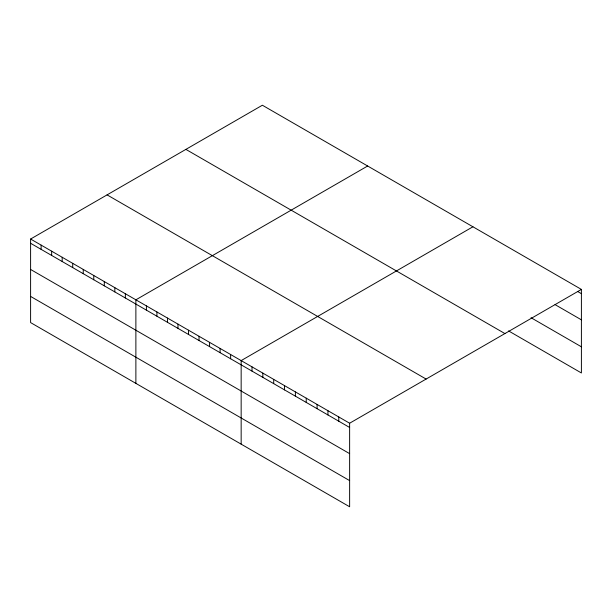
<?xml version="1.0" encoding="UTF-8"?>
<svg xmlns="http://www.w3.org/2000/svg" width="612" height="612" viewBox="0 0 612 612"><rect width="100%" height="100%" fill="white"/><g stroke="black" fill="none" stroke-linecap="round" stroke-linejoin="round"><path stroke-width="0.92" d="M30.6 239.032L349.628 423.221L349.628 506.774L30.6 322.593L30.6 239.032L262.372 105.226L581.4 289.407L581.4 372.968L508.572 330.916M367.651 166.005L135.879 299.819L135.879 383.372M472.931 226.784L241.159 360.598L241.159 444.151M349.628 423.221L581.4 289.407M577.529 291.427L581.4 293.661M555.061 304.623L581.4 319.831M531.04 317.72L581.4 346.797M185.887 149.382L504.915 333.571M107.085 194.876L426.113 379.065M30.6 243.285L349.628 427.474M30.6 269.456L349.628 453.645M30.6 296.422L349.628 480.611M338.78 416.963L338.78 421.217M327.933 410.698L327.933 414.951M317.085 404.433L317.085 408.686M306.237 398.175L306.237 402.428M295.389 391.909L295.389 396.163M284.542 385.652L284.542 389.905M273.702 379.386L273.702 383.64M262.854 373.121L262.854 377.375M252.006 366.863L252.006 371.117M230.632 354.524L230.632 358.777M220.098 348.442L220.098 352.696M209.572 342.368L209.572 346.622M199.045 336.286L199.045 340.54M188.519 330.205L188.519 334.458M177.993 324.13L177.993 328.384M167.466 318.049L167.466 322.302M156.932 311.975L156.932 316.228M146.406 305.893L146.406 310.146M125.353 293.737L125.353 297.99M114.826 287.663L114.826 291.916M104.292 281.581L104.292 285.835M93.766 275.507L93.766 279.76M83.24 269.425L83.24 273.679M72.713 263.351L72.713 267.605M62.187 257.269L62.187 261.523M51.653 251.188L51.653 255.441M41.126 245.114L41.126 249.367"/></g></svg>
